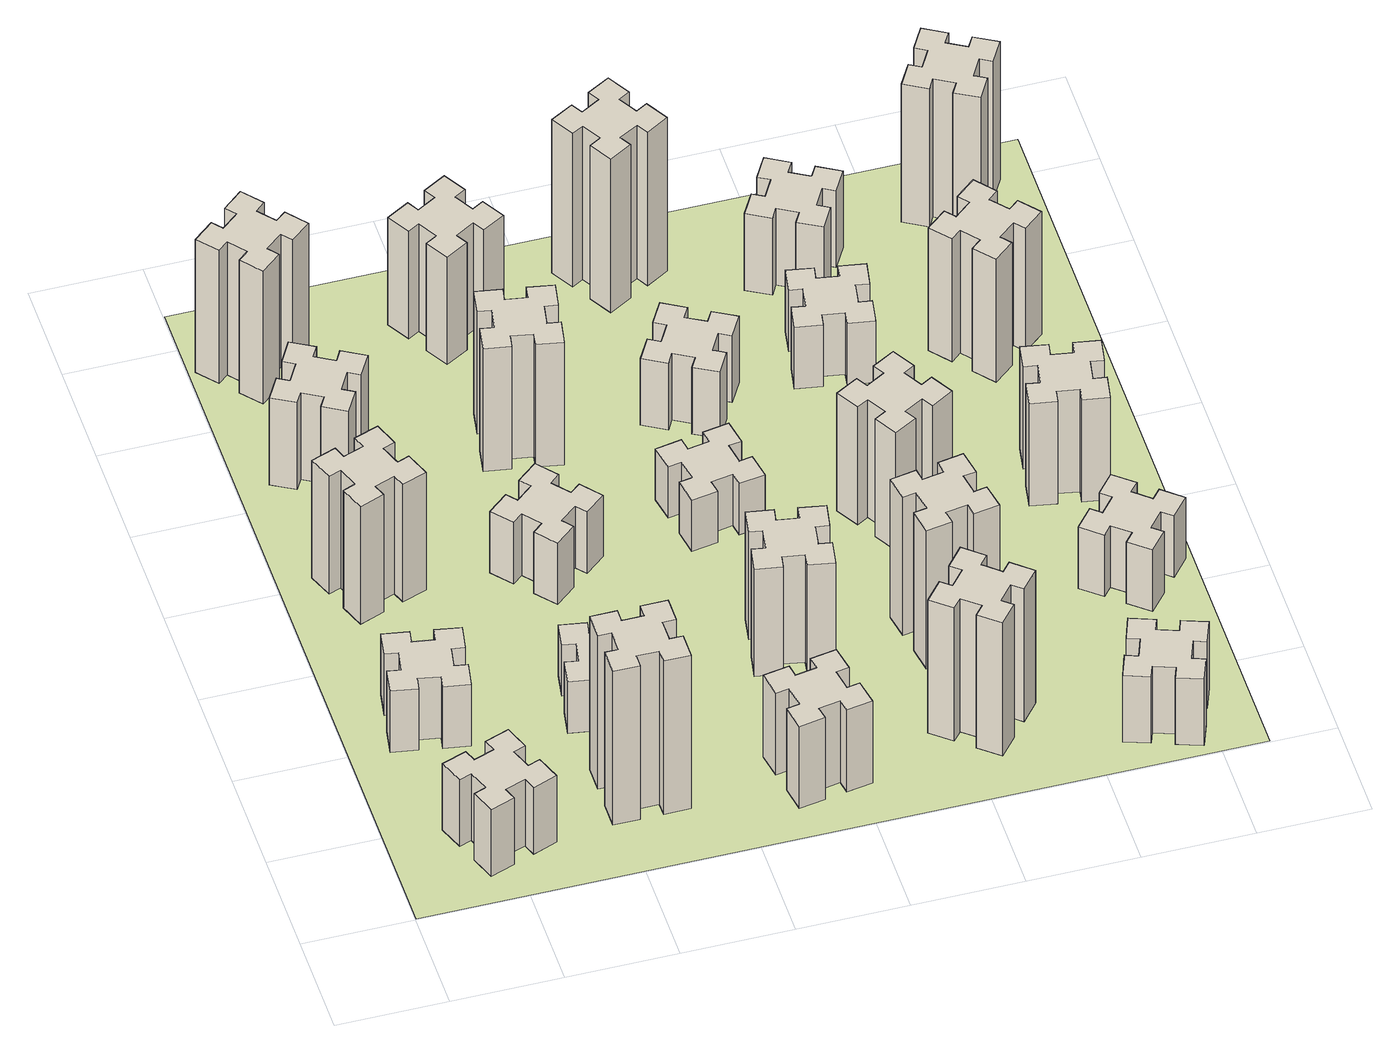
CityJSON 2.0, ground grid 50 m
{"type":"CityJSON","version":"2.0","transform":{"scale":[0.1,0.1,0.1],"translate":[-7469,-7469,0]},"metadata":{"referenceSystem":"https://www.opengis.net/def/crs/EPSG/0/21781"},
"CityObjects":{
"building1":{"type":"Building","attributes":{"class":"1000","function":"1000","usage":"1000","yearOfConstruction":2016,"roofType":"1000","measuredHeight":39,"storeysAboveGround":30,"storeysBelowGround":0},"geometry":[{"type":"Solid","lod":"1","boundaries":[[[[0,1,2,3,4,5,6,7,8,9,10,11,12,13,14,15,16,17,18,19]],[[17,16,20,21]],[[16,15,22,20]],[[15,14,23,22]],[[14,13,24,23]],[[13,12,25,24]],[[12,11,26,25]],[[11,10,27,26]],[[10,9,28,27]],[[9,8,29,28]],[[8,7,30,29]],[[7,6,31,30]],[[6,5,32,31]],[[5,4,33,32]],[[4,3,34,33]],[[3,2,35,34]],[[2,1,36,35]],[[1,0,37,36]],[[0,19,38,37]],[[19,18,39,38]],[[18,17,21,39]],[[24,25,26,27,28,29,30,31,32,33,34,35,36,37,38,39,21,20,22,23]]]]}]},
"building2":{"type":"Building","attributes":{"class":"1000","function":"1000","usage":"1000","yearOfConstruction":2016,"roofType":"1000","measuredHeight":36,"storeysAboveGround":30,"storeysBelowGround":0},"geometry":[{"type":"Solid","lod":"1","boundaries":[[[[40,41,42,43,44,45,46,47,48,49,50,51,52,53,54,55,56,57,58,59]],[[57,56,60,61]],[[56,55,62,60]],[[55,54,63,62]],[[54,53,64,63]],[[53,52,65,64]],[[52,51,66,65]],[[51,50,67,66]],[[50,49,68,67]],[[49,48,69,68]],[[48,47,70,69]],[[47,46,71,70]],[[46,45,72,71]],[[45,44,73,72]],[[44,43,74,73]],[[43,42,75,74]],[[42,41,76,75]],[[41,40,77,76]],[[40,59,78,77]],[[59,58,79,78]],[[58,57,61,79]],[[64,65,66,67,68,69,70,71,72,73,74,75,76,77,78,79,61,60,62,63]]]]}]},
"building3":{"type":"Building","attributes":{"class":"1000","function":"1000","usage":"1000","yearOfConstruction":2016,"roofType":"1000","measuredHeight":69,"storeysAboveGround":30,"storeysBelowGround":0},"geometry":[{"type":"Solid","lod":"1","boundaries":[[[[80,81,82,83,84,85,86,87,88,89,90,91,92,93,94,95,96,97,98,99]],[[97,96,100,101]],[[96,95,102,100]],[[95,94,103,102]],[[94,93,104,103]],[[93,92,105,104]],[[92,91,106,105]],[[91,90,107,106]],[[90,89,108,107]],[[89,88,109,108]],[[88,87,110,109]],[[87,86,111,110]],[[86,85,112,111]],[[85,84,113,112]],[[84,83,114,113]],[[83,82,115,114]],[[82,81,116,115]],[[81,80,117,116]],[[80,99,118,117]],[[99,98,119,118]],[[98,97,101,119]],[[104,105,106,107,108,109,110,111,112,113,114,115,116,117,118,119,101,100,102,103]]]]}]},
"building4":{"type":"Building","attributes":{"class":"1000","function":"1000","usage":"1000","yearOfConstruction":2016,"roofType":"1000","measuredHeight":51,"storeysAboveGround":30,"storeysBelowGround":0},"geometry":[{"type":"Solid","lod":"1","boundaries":[[[[120,121,122,123,124,125,126,127,128,129,130,131,132,133,134,135,136,137,138,139]],[[137,136,140,141]],[[136,135,142,140]],[[135,134,143,142]],[[134,133,144,143]],[[133,132,145,144]],[[132,131,146,145]],[[131,130,147,146]],[[130,129,148,147]],[[129,128,149,148]],[[128,127,150,149]],[[127,126,151,150]],[[126,125,152,151]],[[125,124,153,152]],[[124,123,154,153]],[[123,122,155,154]],[[122,121,156,155]],[[121,120,157,156]],[[120,139,158,157]],[[139,138,159,158]],[[138,137,141,159]],[[144,145,146,147,148,149,150,151,152,153,154,155,156,157,158,159,141,140,142,143]]]]}]},
"building5":{"type":"Building","attributes":{"class":"1000","function":"1000","usage":"1000","yearOfConstruction":2016,"roofType":"1000","measuredHeight":90,"storeysAboveGround":30,"storeysBelowGround":0},"geometry":[{"type":"Solid","lod":"1","boundaries":[[[[160,161,162,163,164,165,166,167,168,169,170,171,172,173,174,175,176,177,178,179]],[[177,176,180,181]],[[176,175,182,180]],[[175,174,183,182]],[[174,173,184,183]],[[173,172,185,184]],[[172,171,186,185]],[[171,170,187,186]],[[170,169,188,187]],[[169,168,189,188]],[[168,167,190,189]],[[167,166,191,190]],[[166,165,192,191]],[[165,164,193,192]],[[164,163,194,193]],[[163,162,195,194]],[[162,161,196,195]],[[161,160,197,196]],[[160,179,198,197]],[[179,178,199,198]],[[178,177,181,199]],[[184,185,186,187,188,189,190,191,192,193,194,195,196,197,198,199,181,180,182,183]]]]}]},
"building6":{"type":"Building","attributes":{"class":"1000","function":"1000","usage":"1000","yearOfConstruction":2016,"roofType":"1000","measuredHeight":78,"storeysAboveGround":30,"storeysBelowGround":0},"geometry":[{"type":"Solid","lod":"1","boundaries":[[[[200,201,202,203,204,205,206,207,208,209,210,211,212,213,214,215,216,217,218,219]],[[217,216,220,221]],[[216,215,222,220]],[[215,214,223,222]],[[214,213,224,223]],[[213,212,225,224]],[[212,211,226,225]],[[211,210,227,226]],[[210,209,228,227]],[[209,208,229,228]],[[208,207,230,229]],[[207,206,231,230]],[[206,205,232,231]],[[205,204,233,232]],[[204,203,234,233]],[[203,202,235,234]],[[202,201,236,235]],[[201,200,237,236]],[[200,219,238,237]],[[219,218,239,238]],[[218,217,221,239]],[[224,225,226,227,228,229,230,231,232,233,234,235,236,237,238,239,221,220,222,223]]]]}]},
"building7":{"type":"Building","attributes":{"class":"1000","function":"1000","usage":"1000","yearOfConstruction":2016,"roofType":"1000","measuredHeight":30,"storeysAboveGround":30,"storeysBelowGround":0},"geometry":[{"type":"Solid","lod":"1","boundaries":[[[[240,241,242,243,244,245,246,247,248,249,250,251,252,253,254,255,256,257,258,259]],[[257,256,260,261]],[[256,255,262,260]],[[255,254,263,262]],[[254,253,264,263]],[[253,252,265,264]],[[252,251,266,265]],[[251,250,267,266]],[[250,249,268,267]],[[249,248,269,268]],[[248,247,270,269]],[[247,246,271,270]],[[246,245,272,271]],[[245,244,273,272]],[[244,243,274,273]],[[243,242,275,274]],[[242,241,276,275]],[[241,240,277,276]],[[240,259,278,277]],[[259,258,279,278]],[[258,257,261,279]],[[264,265,266,267,268,269,270,271,272,273,274,275,276,277,278,279,261,260,262,263]]]]}]},
"building8":{"type":"Building","attributes":{"class":"1000","function":"1000","usage":"1000","yearOfConstruction":2016,"roofType":"1000","measuredHeight":36,"storeysAboveGround":30,"storeysBelowGround":0},"geometry":[{"type":"Solid","lod":"1","boundaries":[[[[280,281,282,283,284,285,286,287,288,289,290,291,292,293,294,295,296,297,298,299]],[[297,296,300,301]],[[296,295,302,300]],[[295,294,303,302]],[[294,293,304,303]],[[293,292,305,304]],[[292,291,306,305]],[[291,290,307,306]],[[290,289,308,307]],[[289,288,309,308]],[[288,287,310,309]],[[287,286,311,310]],[[286,285,312,311]],[[285,284,313,312]],[[284,283,314,313]],[[283,282,315,314]],[[282,281,316,315]],[[281,280,317,316]],[[280,299,318,317]],[[299,298,319,318]],[[298,297,301,319]],[[304,305,306,307,308,309,310,311,312,313,314,315,316,317,318,319,301,300,302,303]]]]}]},
"building9":{"type":"Building","attributes":{"class":"1000","function":"1000","usage":"1000","yearOfConstruction":2016,"roofType":"1000","measuredHeight":48,"storeysAboveGround":30,"storeysBelowGround":0},"geometry":[{"type":"Solid","lod":"1","boundaries":[[[[320,321,322,323,324,325,326,327,328,329,330,331,332,333,334,335,336,337,338,339]],[[337,336,340,341]],[[336,335,342,340]],[[335,334,343,342]],[[334,333,344,343]],[[333,332,345,344]],[[332,331,346,345]],[[331,330,347,346]],[[330,329,348,347]],[[329,328,349,348]],[[328,327,350,349]],[[327,326,351,350]],[[326,325,352,351]],[[325,324,353,352]],[[324,323,354,353]],[[323,322,355,354]],[[322,321,356,355]],[[321,320,357,356]],[[320,339,358,357]],[[339,338,359,358]],[[338,337,341,359]],[[344,345,346,347,348,349,350,351,352,353,354,355,356,357,358,359,341,340,342,343]]]]}]},
"building10":{"type":"Building","attributes":{"class":"1000","function":"1000","usage":"1000","yearOfConstruction":2016,"roofType":"1000","measuredHeight":72,"storeysAboveGround":30,"storeysBelowGround":0},"geometry":[{"type":"Solid","lod":"1","boundaries":[[[[360,361,362,363,364,365,366,367,368,369,370,371,372,373,374,375,376,377,378,379]],[[377,376,380,381]],[[376,375,382,380]],[[375,374,383,382]],[[374,373,384,383]],[[373,372,385,384]],[[372,371,386,385]],[[371,370,387,386]],[[370,369,388,387]],[[369,368,389,388]],[[368,367,390,389]],[[367,366,391,390]],[[366,365,392,391]],[[365,364,393,392]],[[364,363,394,393]],[[363,362,395,394]],[[362,361,396,395]],[[361,360,397,396]],[[360,379,398,397]],[[379,378,399,398]],[[378,377,381,399]],[[384,385,386,387,388,389,390,391,392,393,394,395,396,397,398,399,381,380,382,383]]]]}]},
"building11":{"type":"Building","attributes":{"class":"1000","function":"1000","usage":"1000","yearOfConstruction":2016,"roofType":"1000","measuredHeight":63,"storeysAboveGround":30,"storeysBelowGround":0},"geometry":[{"type":"Solid","lod":"1","boundaries":[[[[400,401,402,403,404,405,406,407,408,409,410,411,412,413,414,415,416,417,418,419]],[[417,416,420,421]],[[416,415,422,420]],[[415,414,423,422]],[[414,413,424,423]],[[413,412,425,424]],[[412,411,426,425]],[[411,410,427,426]],[[410,409,428,427]],[[409,408,429,428]],[[408,407,430,429]],[[407,406,431,430]],[[406,405,432,431]],[[405,404,433,432]],[[404,403,434,433]],[[403,402,435,434]],[[402,401,436,435]],[[401,400,437,436]],[[400,419,438,437]],[[419,418,439,438]],[[418,417,421,439]],[[424,425,426,427,428,429,430,431,432,433,434,435,436,437,438,439,421,420,422,423]]]]}]},
"building12":{"type":"Building","attributes":{"class":"1000","function":"1000","usage":"1000","yearOfConstruction":2016,"roofType":"1000","measuredHeight":63,"storeysAboveGround":30,"storeysBelowGround":0},"geometry":[{"type":"Solid","lod":"1","boundaries":[[[[440,441,442,443,444,445,446,447,448,449,450,451,452,453,454,455,456,457,458,459]],[[457,456,460,461]],[[456,455,462,460]],[[455,454,463,462]],[[454,453,464,463]],[[453,452,465,464]],[[452,451,466,465]],[[451,450,467,466]],[[450,449,468,467]],[[449,448,469,468]],[[448,447,470,469]],[[447,446,471,470]],[[446,445,472,471]],[[445,444,473,472]],[[444,443,474,473]],[[443,442,475,474]],[[442,441,476,475]],[[441,440,477,476]],[[440,459,478,477]],[[459,458,479,478]],[[458,457,461,479]],[[464,465,466,467,468,469,470,471,472,473,474,475,476,477,478,479,461,460,462,463]]]]}]},
"building13":{"type":"Building","attributes":{"class":"1000","function":"1000","usage":"1000","yearOfConstruction":2016,"roofType":"1000","measuredHeight":30,"storeysAboveGround":30,"storeysBelowGround":0},"geometry":[{"type":"Solid","lod":"1","boundaries":[[[[480,481,482,483,484,485,486,487,488,489,490,491,492,493,494,495,496,497,498,499]],[[497,496,500,501]],[[496,495,502,500]],[[495,494,503,502]],[[494,493,504,503]],[[493,492,505,504]],[[492,491,506,505]],[[491,490,507,506]],[[490,489,508,507]],[[489,488,509,508]],[[488,487,510,509]],[[487,486,511,510]],[[486,485,512,511]],[[485,484,513,512]],[[484,483,514,513]],[[483,482,515,514]],[[482,481,516,515]],[[481,480,517,516]],[[480,499,518,517]],[[499,498,519,518]],[[498,497,501,519]],[[504,505,506,507,508,509,510,511,512,513,514,515,516,517,518,519,501,500,502,503]]]]}]},
"building14":{"type":"Building","attributes":{"class":"1000","function":"1000","usage":"1000","yearOfConstruction":2016,"roofType":"1000","measuredHeight":39,"storeysAboveGround":30,"storeysBelowGround":0},"geometry":[{"type":"Solid","lod":"1","boundaries":[[[[520,521,522,523,524,525,526,527,528,529,530,531,532,533,534,535,536,537,538,539]],[[537,536,540,541]],[[536,535,542,540]],[[535,534,543,542]],[[534,533,544,543]],[[533,532,545,544]],[[532,531,546,545]],[[531,530,547,546]],[[530,529,548,547]],[[529,528,549,548]],[[528,527,550,549]],[[527,526,551,550]],[[526,525,552,551]],[[525,524,553,552]],[[524,523,554,553]],[[523,522,555,554]],[[522,521,556,555]],[[521,520,557,556]],[[520,539,558,557]],[[539,538,559,558]],[[538,537,541,559]],[[544,545,546,547,548,549,550,551,552,553,554,555,556,557,558,559,541,540,542,543]]]]}]},
"building15":{"type":"Building","attributes":{"class":"1000","function":"1000","usage":"1000","yearOfConstruction":2016,"roofType":"1000","measuredHeight":78,"storeysAboveGround":30,"storeysBelowGround":0},"geometry":[{"type":"Solid","lod":"1","boundaries":[[[[560,561,562,563,564,565,566,567,568,569,570,571,572,573,574,575,576,577,578,579]],[[577,576,580,581]],[[576,575,582,580]],[[575,574,583,582]],[[574,573,584,583]],[[573,572,585,584]],[[572,571,586,585]],[[571,570,587,586]],[[570,569,588,587]],[[569,568,589,588]],[[568,567,590,589]],[[567,566,591,590]],[[566,565,592,591]],[[565,564,593,592]],[[564,563,594,593]],[[563,562,595,594]],[[562,561,596,595]],[[561,560,597,596]],[[560,579,598,597]],[[579,578,599,598]],[[578,577,581,599]],[[584,585,586,587,588,589,590,591,592,593,594,595,596,597,598,599,581,580,582,583]]]]}]},
"building16":{"type":"Building","attributes":{"class":"1000","function":"1000","usage":"1000","yearOfConstruction":2016,"roofType":"1000","measuredHeight":90,"storeysAboveGround":30,"storeysBelowGround":0},"geometry":[{"type":"Solid","lod":"1","boundaries":[[[[600,601,602,603,604,605,606,607,608,609,610,611,612,613,614,615,616,617,618,619]],[[617,616,620,621]],[[616,615,622,620]],[[615,614,623,622]],[[614,613,624,623]],[[613,612,625,624]],[[612,611,626,625]],[[611,610,627,626]],[[610,609,628,627]],[[609,608,629,628]],[[608,607,630,629]],[[607,606,631,630]],[[606,605,632,631]],[[605,604,633,632]],[[604,603,634,633]],[[603,602,635,634]],[[602,601,636,635]],[[601,600,637,636]],[[600,619,638,637]],[[619,618,639,638]],[[618,617,621,639]],[[624,625,626,627,628,629,630,631,632,633,634,635,636,637,638,639,621,620,622,623]]]]}]},
"building17":{"type":"Building","attributes":{"class":"1000","function":"1000","usage":"1000","yearOfConstruction":2016,"roofType":"1000","measuredHeight":81,"storeysAboveGround":30,"storeysBelowGround":0},"geometry":[{"type":"Solid","lod":"1","boundaries":[[[[640,641,642,643,644,645,646,647,648,649,650,651,652,653,654,655,656,657,658,659]],[[657,656,660,661]],[[656,655,662,660]],[[655,654,663,662]],[[654,653,664,663]],[[653,652,665,664]],[[652,651,666,665]],[[651,650,667,666]],[[650,649,668,667]],[[649,648,669,668]],[[648,647,670,669]],[[647,646,671,670]],[[646,645,672,671]],[[645,644,673,672]],[[644,643,674,673]],[[643,642,675,674]],[[642,641,676,675]],[[641,640,677,676]],[[640,659,678,677]],[[659,658,679,678]],[[658,657,661,679]],[[664,665,666,667,668,669,670,671,672,673,674,675,676,677,678,679,661,660,662,663]]]]}]},
"building18":{"type":"Building","attributes":{"class":"1000","function":"1000","usage":"1000","yearOfConstruction":2016,"roofType":"1000","measuredHeight":69,"storeysAboveGround":30,"storeysBelowGround":0},"geometry":[{"type":"Solid","lod":"1","boundaries":[[[[680,681,682,683,684,685,686,687,688,689,690,691,692,693,694,695,696,697,698,699]],[[697,696,700,701]],[[696,695,702,700]],[[695,694,703,702]],[[694,693,704,703]],[[693,692,705,704]],[[692,691,706,705]],[[691,690,707,706]],[[690,689,708,707]],[[689,688,709,708]],[[688,687,710,709]],[[687,686,711,710]],[[686,685,712,711]],[[685,684,713,712]],[[684,683,714,713]],[[683,682,715,714]],[[682,681,716,715]],[[681,680,717,716]],[[680,699,718,717]],[[699,698,719,718]],[[698,697,701,719]],[[704,705,706,707,708,709,710,711,712,713,714,715,716,717,718,719,701,700,702,703]]]]}]},
"building19":{"type":"Building","attributes":{"class":"1000","function":"1000","usage":"1000","yearOfConstruction":2016,"roofType":"1000","measuredHeight":36,"storeysAboveGround":30,"storeysBelowGround":0},"geometry":[{"type":"Solid","lod":"1","boundaries":[[[[720,721,722,723,724,725,726,727,728,729,730,731,732,733,734,735,736,737,738,739]],[[737,736,740,741]],[[736,735,742,740]],[[735,734,743,742]],[[734,733,744,743]],[[733,732,745,744]],[[732,731,746,745]],[[731,730,747,746]],[[730,729,748,747]],[[729,728,749,748]],[[728,727,750,749]],[[727,726,751,750]],[[726,725,752,751]],[[725,724,753,752]],[[724,723,754,753]],[[723,722,755,754]],[[722,721,756,755]],[[721,720,757,756]],[[720,739,758,757]],[[739,738,759,758]],[[738,737,741,759]],[[744,745,746,747,748,749,750,751,752,753,754,755,756,757,758,759,741,740,742,743]]]]}]},
"building20":{"type":"Building","attributes":{"class":"1000","function":"1000","usage":"1000","yearOfConstruction":2016,"roofType":"1000","measuredHeight":39,"storeysAboveGround":30,"storeysBelowGround":0},"geometry":[{"type":"Solid","lod":"1","boundaries":[[[[760,761,762,763,764,765,766,767,768,769,770,771,772,773,774,775,776,777,778,779]],[[777,776,780,781]],[[776,775,782,780]],[[775,774,783,782]],[[774,773,784,783]],[[773,772,785,784]],[[772,771,786,785]],[[771,770,787,786]],[[770,769,788,787]],[[769,768,789,788]],[[768,767,790,789]],[[767,766,791,790]],[[766,765,792,791]],[[765,764,793,792]],[[764,763,794,793]],[[763,762,795,794]],[[762,761,796,795]],[[761,760,797,796]],[[760,779,798,797]],[[779,778,799,798]],[[778,777,781,799]],[[784,785,786,787,788,789,790,791,792,793,794,795,796,797,798,799,781,780,782,783]]]]}]},
"building21":{"type":"Building","attributes":{"class":"1000","function":"1000","usage":"1000","yearOfConstruction":2016,"roofType":"1000","measuredHeight":45,"storeysAboveGround":30,"storeysBelowGround":0},"geometry":[{"type":"Solid","lod":"1","boundaries":[[[[800,801,802,803,804,805,806,807,808,809,810,811,812,813,814,815,816,817,818,819]],[[817,816,820,821]],[[816,815,822,820]],[[815,814,823,822]],[[814,813,824,823]],[[813,812,825,824]],[[812,811,826,825]],[[811,810,827,826]],[[810,809,828,827]],[[809,808,829,828]],[[808,807,830,829]],[[807,806,831,830]],[[806,805,832,831]],[[805,804,833,832]],[[804,803,834,833]],[[803,802,835,834]],[[802,801,836,835]],[[801,800,837,836]],[[800,819,838,837]],[[819,818,839,838]],[[818,817,821,839]],[[824,825,826,827,828,829,830,831,832,833,834,835,836,837,838,839,821,820,822,823]]]]}]},
"building22":{"type":"Building","attributes":{"class":"1000","function":"1000","usage":"1000","yearOfConstruction":2016,"roofType":"1000","measuredHeight":36,"storeysAboveGround":30,"storeysBelowGround":0},"geometry":[{"type":"Solid","lod":"1","boundaries":[[[[840,841,842,843,844,845,846,847,848,849,850,851,852,853,854,855,856,857,858,859]],[[857,856,860,861]],[[856,855,862,860]],[[855,854,863,862]],[[854,853,864,863]],[[853,852,865,864]],[[852,851,866,865]],[[851,850,867,866]],[[850,849,868,867]],[[849,848,869,868]],[[848,847,870,869]],[[847,846,871,870]],[[846,845,872,871]],[[845,844,873,872]],[[844,843,874,873]],[[843,842,875,874]],[[842,841,876,875]],[[841,840,877,876]],[[840,859,878,877]],[[859,858,879,878]],[[858,857,861,879]],[[864,865,866,867,868,869,870,871,872,873,874,875,876,877,878,879,861,860,862,863]]]]}]},
"building23":{"type":"Building","attributes":{"class":"1000","function":"1000","usage":"1000","yearOfConstruction":2016,"roofType":"1000","measuredHeight":60,"storeysAboveGround":30,"storeysBelowGround":0},"geometry":[{"type":"Solid","lod":"1","boundaries":[[[[880,881,882,883,884,885,886,887,888,889,890,891,892,893,894,895,896,897,898,899]],[[897,896,900,901]],[[896,895,902,900]],[[895,894,903,902]],[[894,893,904,903]],[[893,892,905,904]],[[892,891,906,905]],[[891,890,907,906]],[[890,889,908,907]],[[889,888,909,908]],[[888,887,910,909]],[[887,886,911,910]],[[886,885,912,911]],[[885,884,913,912]],[[884,883,914,913]],[[883,882,915,914]],[[882,881,916,915]],[[881,880,917,916]],[[880,899,918,917]],[[899,898,919,918]],[[898,897,901,919]],[[904,905,906,907,908,909,910,911,912,913,914,915,916,917,918,919,901,900,902,903]]]]}]},
"building24":{"type":"Building","attributes":{"class":"1000","function":"1000","usage":"1000","yearOfConstruction":2016,"roofType":"1000","measuredHeight":72,"storeysAboveGround":30,"storeysBelowGround":0},"geometry":[{"type":"Solid","lod":"1","boundaries":[[[[920,921,922,923,924,925,926,927,928,929,930,931,932,933,934,935,936,937,938,939]],[[937,936,940,941]],[[936,935,942,940]],[[935,934,943,942]],[[934,933,944,943]],[[933,932,945,944]],[[932,931,946,945]],[[931,930,947,946]],[[930,929,948,947]],[[929,928,949,948]],[[928,927,950,949]],[[927,926,951,950]],[[926,925,952,951]],[[925,924,953,952]],[[924,923,954,953]],[[923,922,955,954]],[[922,921,956,955]],[[921,920,957,956]],[[920,939,958,957]],[[939,938,959,958]],[[938,937,941,959]],[[944,945,946,947,948,949,950,951,952,953,954,955,956,957,958,959,941,940,942,943]]]]}]},
"building25":{"type":"Building","attributes":{"class":"1000","function":"1000","usage":"1000","yearOfConstruction":2016,"roofType":"1000","measuredHeight":81,"storeysAboveGround":30,"storeysBelowGround":0},"geometry":[{"type":"Solid","lod":"1","boundaries":[[[[960,961,962,963,964,965,966,967,968,969,970,971,972,973,974,975,976,977,978,979]],[[977,976,980,981]],[[976,975,982,980]],[[975,974,983,982]],[[974,973,984,983]],[[973,972,985,984]],[[972,971,986,985]],[[971,970,987,986]],[[970,969,988,987]],[[969,968,989,988]],[[968,967,990,989]],[[967,966,991,990]],[[966,965,992,991]],[[965,964,993,992]],[[964,963,994,993]],[[963,962,995,994]],[[962,961,996,995]],[[961,960,997,996]],[[960,979,998,997]],[[979,978,999,998]],[[978,977,981,999]],[[984,985,986,987,988,989,990,991,992,993,994,995,996,997,998,999,981,980,982,983]]]]}]},
"landuse1":{"type":"LandUse","attributes":{"name":"plot1","function":"1010"},"geometry":[{"type":"MultiSurface","lod":"1","boundaries":[[[1000,1001,1002,1003]]]}]}
},
"vertices":[
[355,385,0],[389,291,0],[333,270,0],[374,157,0],[487,199,0],[466,255,0],[560,289,0],[580,233,0],[693,274,0],[652,387,0],[596,366,0],[562,460,0],[618,480,0],[577,593,0],[464,552,0],[485,496,0],[391,462,0],[370,518,0],[257,477,0],[299,364,0],[391,462,390],[370,518,390],[485,496,390],[464,552,390],[577,593,390],[618,480,390],[562,460,390],[596,366,390],[652,387,390],[693,274,390],[580,233,390],[560,289,390],[466,255,390],[487,199,390],[374,157,390],[333,270,390],[389,291,390],[355,385,390],[299,364,390],[257,477,390],
[307,1016,0],[405,998,0],[395,939,0],[513,918,0],[534,1037,0],[475,1047,0],[492,1145,0],[551,1135,0],[572,1253,0],[454,1274,0],[444,1215,0],[345,1232,0],[356,1291,0],[237,1312,0],[217,1194,0],[276,1184,0],[258,1085,0],[199,1096,0],[178,977,0],[297,957,0],[258,1085,360],[199,1096,360],[276,1184,360],[217,1194,360],[237,1312,360],[356,1291,360],[345,1232,360],[444,1215,360],[454,1274,360],[572,1253,360],[551,1135,360],[492,1145,360],[475,1047,360],[534,1037,360],[513,918,360],[395,939,360],[405,998,360],[307,1016,360],[297,957,360],[178,977,360],
[366,1835,0],[460,1869,0],[480,1813,0],[593,1854,0],[552,1967,0],[496,1946,0],[462,2040,0],[518,2060,0],[477,2173,0],[364,2132,0],[385,2076,0],[291,2042,0],[270,2098,0],[157,2057,0],[199,1944,0],[255,1965,0],[289,1871,0],[233,1850,0],[274,1737,0],[387,1779,0],[289,1871,690],[233,1850,690],[255,1965,690],[199,1944,690],[157,2057,690],[270,2098,690],[291,2042,690],[385,2076,690],[364,2132,690],[477,2173,690],[518,2060,690],[462,2040,690],[496,1946,690],[552,1967,690],[593,1854,690],[480,1813,690],[460,1869,690],[366,1835,690],[387,1779,690],[274,1737,690],
[446,2597,0],[496,2684,0],[548,2654,0],[608,2758,0],[504,2818,0],[474,2766,0],[387,2816,0],[417,2868,0],[313,2928,0],[253,2824,0],[305,2794,0],[255,2707,0],[203,2737,0],[143,2633,0],[247,2573,0],[277,2625,0],[364,2575,0],[334,2523,0],[438,2463,0],[498,2567,0],[364,2575,510],[334,2523,510],[277,2625,510],[247,2573,510],[143,2633,510],[203,2737,510],[255,2707,510],[305,2794,510],[253,2824,510],[313,2928,510],[417,2868,510],[387,2816,510],[474,2766,510],[504,2818,510],[608,2758,510],[548,2654,510],[496,2684,510],[446,2597,510],[498,2567,510],[438,2463,510],
[1165,585,0],[1065,585,0],[1065,645,0],[945,645,0],[945,525,0],[1005,525,0],[1005,425,0],[945,425,0],[945,305,0],[1065,305,0],[1065,365,0],[1165,365,0],[1165,305,0],[1285,305,0],[1285,425,0],[1225,425,0],[1225,525,0],[1285,525,0],[1285,645,0],[1165,645,0],[1225,525,900],[1285,525,900],[1225,425,900],[1285,425,900],[1285,305,900],[1165,305,900],[1165,365,900],[1065,365,900],[1065,305,900],[945,305,900],[945,425,900],[1005,425,900],[1005,525,900],[945,525,900],[945,645,900],[1065,645,900],[1065,585,900],[1165,585,900],[1165,645,900],[1285,645,900],
[308,3219,0],[384,3283,0],[423,3237,0],[515,3314,0],[438,3406,0],[392,3368,0],[327,3444,0],[373,3483,0],[296,3575,0],[204,3498,0],[243,3452,0],[166,3387,0],[128,3433,0],[36,3356,0],[113,3264,0],[159,3303,0],[223,3226,0],[177,3188,0],[254,3096,0],[346,3173,0],[223,3226,780],[177,3188,780],[159,3303,780],[113,3264,780],[36,3356,780],[128,3433,780],[166,3387,780],[243,3452,780],[204,3498,780],[296,3575,780],[373,3483,780],[327,3444,780],[392,3368,780],[438,3406,780],[515,3314,780],[423,3237,780],[384,3283,780],[308,3219,780],[346,3173,780],[254,3096,780],
[1016,1084,0],[998,985,0],[939,996,0],[918,877,0],[1037,857,0],[1047,916,0],[1145,898,0],[1135,839,0],[1253,818,0],[1274,937,0],[1215,947,0],[1232,1045,0],[1291,1035,0],[1312,1153,0],[1194,1174,0],[1184,1115,0],[1085,1132,0],[1096,1191,0],[977,1212,0],[957,1094,0],[1085,1132,300],[1096,1191,300],[1184,1115,300],[1194,1174,300],[1312,1153,300],[1291,1035,300],[1232,1045,300],[1215,947,300],[1274,937,300],[1253,818,300],[1135,839,300],[1145,898,300],[1047,916,300],[1037,857,300],[918,877,300],[939,996,300],[998,985,300],[1016,1084,300],[957,1094,300],[977,1212,300],
[1083,1972,0],[1006,1907,0],[968,1953,0],[876,1876,0],[953,1784,0],[999,1823,0],[1063,1746,0],[1017,1708,0],[1094,1616,0],[1186,1693,0],[1148,1739,0],[1224,1803,0],[1263,1757,0],[1355,1834,0],[1278,1926,0],[1232,1888,0],[1167,1964,0],[1213,2003,0],[1136,2095,0],[1044,2018,0],[1167,1964,360],[1213,2003,360],[1232,1888,360],[1278,1926,360],[1355,1834,360],[1263,1757,360],[1224,1803,360],[1148,1739,360],[1186,1693,360],[1094,1616,360],[1017,1708,360],[1063,1746,360],[999,1823,360],[953,1784,360],[876,1876,360],[968,1953,360],[1006,1907,360],[1083,1972,360],[1044,2018,360],[1136,2095,360],
[1738,405,0],[1756,307,0],[1697,297,0],[1717,178,0],[1836,199,0],[1825,258,0],[1924,276,0],[1934,217,0],[2052,237,0],[2031,356,0],[1972,345,0],[1955,444,0],[2014,454,0],[1993,572,0],[1875,551,0],[1885,492,0],[1787,475,0],[1777,534,0],[1658,513,0],[1679,395,0],[1787,475,480],[1777,534,480],[1885,492,480],[1875,551,480],[1993,572,480],[2014,454,480],[1955,444,480],[1972,345,480],[2031,356,480],[2052,237,480],[1934,217,480],[1924,276,480],[1825,258,480],[1836,199,480],[1717,178,480],[1697,297,480],[1756,307,480],[1738,405,480],[1679,395,480],[1658,513,480],
[1315,2527,0],[1332,2625,0],[1391,2615,0],[1412,2733,0],[1294,2754,0],[1284,2695,0],[1185,2712,0],[1196,2771,0],[1077,2792,0],[1057,2674,0],[1116,2664,0],[1098,2565,0],[1039,2576,0],[1018,2457,0],[1137,2437,0],[1147,2496,0],[1245,2478,0],[1235,2419,0],[1353,2398,0],[1374,2517,0],[1245,2478,720],[1235,2419,720],[1147,2496,720],[1137,2437,720],[1018,2457,720],[1039,2576,720],[1098,2565,720],[1116,2664,720],[1057,2674,720],[1077,2792,720],[1196,2771,720],[1185,2712,720],[1284,2695,720],[1294,2754,720],[1412,2733,720],[1391,2615,720],[1332,2625,720],[1315,2527,720],[1374,2517,720],[1353,2398,720],
[1104,3456,0],[1017,3406,0],[987,3458,0],[883,3398,0],[943,3294,0],[995,3324,0],[1045,3237,0],[993,3207,0],[1053,3103,0],[1157,3163,0],[1127,3215,0],[1214,3265,0],[1244,3213,0],[1348,3273,0],[1288,3377,0],[1236,3347,0],[1186,3434,0],[1238,3464,0],[1178,3568,0],[1074,3508,0],[1186,3434,630],[1238,3464,630],[1236,3347,630],[1288,3377,630],[1348,3273,630],[1244,3213,630],[1214,3265,630],[1127,3215,630],[1157,3163,630],[1053,3103,630],[993,3207,630],[1045,3237,630],[995,3324,630],[943,3294,630],[883,3398,630],[987,3458,630],[1017,3406,630],[1104,3456,630],[1074,3508,630],[1178,3568,630],
[2055,1047,0],[2072,1145,0],[2131,1135,0],[2152,1253,0],[2034,1274,0],[2024,1215,0],[1925,1232,0],[1936,1291,0],[1817,1312,0],[1797,1194,0],[1856,1184,0],[1838,1085,0],[1779,1096,0],[1758,977,0],[1877,957,0],[1887,1016,0],[1985,998,0],[1975,939,0],[2093,918,0],[2114,1037,0],[1985,998,630],[1975,939,630],[1887,1016,630],[1877,957,630],[1758,977,630],[1779,1096,630],[1838,1085,630],[1856,1184,630],[1797,1194,630],[1817,1312,630],[1936,1291,630],[1925,1232,630],[2024,1215,630],[2034,1274,630],[2152,1253,630],[2131,1135,630],[2072,1145,630],[2055,1047,630],[2114,1037,630],[2093,918,630],
[1972,1925,0],[1955,2024,0],[2014,2034,0],[1993,2152,0],[1875,2131,0],[1885,2072,0],[1787,2055,0],[1777,2114,0],[1658,2093,0],[1679,1975,0],[1738,1985,0],[1756,1887,0],[1697,1877,0],[1717,1758,0],[1836,1779,0],[1825,1838,0],[1924,1856,0],[1934,1797,0],[2052,1817,0],[2031,1936,0],[1924,1856,300],[1934,1797,300],[1825,1838,300],[1836,1779,300],[1717,1758,300],[1697,1877,300],[1756,1887,300],[1738,1985,300],[1679,1975,300],[1658,2093,300],[1777,2114,300],[1787,2055,300],[1885,2072,300],[1875,2131,300],[1993,2152,300],[2014,2034,300],[1955,2024,300],[1972,1925,300],[2031,1936,300],[2052,1817,300],
[2026,2497,0],[2076,2584,0],[2128,2554,0],[2188,2658,0],[2084,2718,0],[2054,2666,0],[1967,2716,0],[1997,2768,0],[1893,2828,0],[1833,2724,0],[1885,2694,0],[1835,2607,0],[1783,2637,0],[1723,2533,0],[1827,2473,0],[1857,2525,0],[1944,2475,0],[1914,2423,0],[2018,2363,0],[2078,2467,0],[1944,2475,390],[1914,2423,390],[1857,2525,390],[1827,2473,390],[1723,2533,390],[1783,2637,390],[1835,2607,390],[1885,2694,390],[1833,2724,390],[1893,2828,390],[1997,2768,390],[1967,2716,390],[2054,2666,390],[2084,2718,390],[2188,2658,390],[2128,2554,390],[2076,2584,390],[2026,2497,390],[2078,2467,390],[2018,2363,390],
[2704,527,0],[2628,592,0],[2666,638,0],[2574,715,0],[2497,623,0],[2543,584,0],[2479,508,0],[2433,546,0],[2356,454,0],[2448,377,0],[2486,423,0],[2563,359,0],[2524,313,0],[2616,236,0],[2693,328,0],[2647,366,0],[2712,443,0],[2758,404,0],[2835,496,0],[2743,573,0],[2712,443,780],[2758,404,780],[2647,366,780],[2693,328,780],[2616,236,780],[2524,313,780],[2563,359,780],[2486,423,780],[2448,377,780],[2356,454,780],[2433,546,780],[2479,508,780],[2543,584,780],[2497,623,780],[2574,715,780],[2666,638,780],[2628,592,780],[2704,527,780],[2743,573,780],[2835,496,780],
[1844,3556,0],[1757,3506,0],[1727,3558,0],[1623,3498,0],[1683,3394,0],[1735,3424,0],[1785,3337,0],[1733,3307,0],[1793,3203,0],[1897,3263,0],[1867,3315,0],[1954,3365,0],[1984,3313,0],[2088,3373,0],[2028,3477,0],[1976,3447,0],[1926,3534,0],[1978,3564,0],[1918,3668,0],[1814,3608,0],[1926,3534,900],[1978,3564,900],[1976,3447,900],[2028,3477,900],[2088,3373,900],[1984,3313,900],[1954,3365,900],[1867,3315,900],[1897,3263,900],[1793,3203,900],[1733,3307,900],[1785,3337,900],[1735,3424,900],[1683,3394,900],[1623,3498,900],[1727,3558,900],[1757,3506,900],[1844,3556,900],[1814,3608,900],[1918,3668,900],
[2625,1132,0],[2527,1115,0],[2517,1174,0],[2398,1153,0],[2419,1035,0],[2478,1045,0],[2496,947,0],[2437,937,0],[2457,818,0],[2576,839,0],[2565,898,0],[2664,916,0],[2674,857,0],[2792,877,0],[2771,996,0],[2712,985,0],[2695,1084,0],[2754,1094,0],[2733,1212,0],[2615,1191,0],[2695,1084,810],[2754,1094,810],[2712,985,810],[2771,996,810],[2792,877,810],[2674,857,810],[2664,916,810],[2565,898,810],[2576,839,810],[2457,818,810],[2437,937,810],[2496,947,810],[2478,1045,810],[2419,1035,810],[2398,1153,810],[2517,1174,810],[2527,1115,810],[2625,1132,810],[2615,1191,810],[2733,1212,810],
[2475,1744,0],[2525,1657,0],[2473,1627,0],[2533,1523,0],[2637,1583,0],[2607,1635,0],[2694,1685,0],[2724,1633,0],[2828,1693,0],[2768,1797,0],[2716,1767,0],[2666,1854,0],[2718,1884,0],[2658,1988,0],[2554,1928,0],[2584,1876,0],[2497,1826,0],[2467,1878,0],[2363,1818,0],[2423,1714,0],[2497,1826,690],[2467,1878,690],[2584,1876,690],[2554,1928,690],[2658,1988,690],[2718,1884,690],[2666,1854,690],[2716,1767,690],[2768,1797,690],[2828,1693,690],[2724,1633,690],[2694,1685,690],[2607,1635,690],[2637,1583,690],[2533,1523,690],[2473,1627,690],[2525,1657,690],[2475,1744,690],[2423,1714,690],[2363,1818,690],
[2664,2795,0],[2565,2812,0],[2576,2871,0],[2457,2892,0],[2437,2774,0],[2496,2764,0],[2478,2665,0],[2419,2676,0],[2398,2557,0],[2517,2537,0],[2527,2596,0],[2625,2578,0],[2615,2519,0],[2733,2498,0],[2754,2617,0],[2695,2627,0],[2712,2725,0],[2771,2715,0],[2792,2833,0],[2674,2854,0],[2712,2725,360],[2771,2715,360],[2695,2627,360],[2754,2617,360],[2733,2498,360],[2615,2519,360],[2625,2578,360],[2527,2596,360],[2517,2537,360],[2398,2557,360],[2419,2676,360],[2478,2665,360],[2496,2764,360],[2437,2774,360],[2457,2892,360],[2576,2871,360],[2565,2812,360],[2664,2795,360],[2674,2854,360],[2792,2833,360],
[3251,189,0],[3345,155,0],[3324,99,0],[3437,57,0],[3478,170,0],[3422,191,0],[3456,285,0],[3512,264,0],[3553,377,0],[3440,418,0],[3420,362,0],[3326,396,0],[3347,452,0],[3234,493,0],[3193,380,0],[3249,360,0],[3215,266,0],[3159,287,0],[3117,174,0],[3230,133,0],[3215,266,390],[3159,287,390],[3249,360,390],[3193,380,390],[3234,493,390],[3347,452,390],[3326,396,390],[3420,362,390],[3440,418,390],[3553,377,390],[3512,264,390],[3456,285,390],[3422,191,390],[3478,170,390],[3437,57,390],[3324,99,390],[3345,155,390],[3251,189,390],[3230,133,390],[3117,174,390],
[2497,3165,0],[2584,3115,0],[2554,3063,0],[2658,3003,0],[2718,3107,0],[2666,3137,0],[2716,3224,0],[2768,3194,0],[2828,3298,0],[2724,3358,0],[2694,3306,0],[2607,3356,0],[2637,3408,0],[2533,3468,0],[2473,3364,0],[2525,3334,0],[2475,3247,0],[2423,3277,0],[2363,3173,0],[2467,3113,0],[2475,3247,450],[2423,3277,450],[2525,3334,450],[2473,3364,450],[2533,3468,450],[2637,3408,450],[2607,3356,450],[2694,3306,450],[2724,3358,450],[2828,3298,450],[2768,3194,450],[2716,3224,450],[2666,3137,450],[2718,3107,450],[2658,3003,450],[2554,3063,450],[2584,3115,450],[2497,3165,450],[2467,3113,450],[2363,3173,450],
[3487,1006,0],[3552,1083,0],[3598,1044,0],[3675,1136,0],[3583,1213,0],[3544,1167,0],[3468,1232,0],[3506,1278,0],[3414,1355,0],[3337,1263,0],[3383,1224,0],[3319,1148,0],[3273,1186,0],[3196,1094,0],[3288,1017,0],[3326,1063,0],[3403,999,0],[3364,953,0],[3456,876,0],[3533,968,0],[3403,999,360],[3364,953,360],[3326,1063,360],[3288,1017,360],[3196,1094,360],[3273,1186,360],[3319,1148,360],[3383,1224,360],[3337,1263,360],[3414,1355,360],[3506,1278,360],[3468,1232,360],[3544,1167,360],[3583,1213,360],[3675,1136,360],[3598,1044,360],[3552,1083,360],[3487,1006,360],[3533,968,360],[3456,876,360],
[3267,1656,0],[3365,1638,0],[3355,1579,0],[3473,1558,0],[3494,1677,0],[3435,1687,0],[3452,1785,0],[3511,1775,0],[3532,1893,0],[3414,1914,0],[3404,1855,0],[3305,1872,0],[3316,1931,0],[3197,1952,0],[3177,1834,0],[3236,1824,0],[3218,1725,0],[3159,1736,0],[3138,1617,0],[3257,1597,0],[3218,1725,600],[3159,1736,600],[3236,1824,600],[3177,1834,600],[3197,1952,600],[3316,1931,600],[3305,1872,600],[3404,1855,600],[3414,1914,600],[3532,1893,600],[3511,1775,600],[3452,1785,600],[3435,1687,600],[3494,1677,600],[3473,1558,600],[3355,1579,600],[3365,1638,600],[3267,1656,600],[3257,1597,600],[3138,1617,600],
[3119,2563,0],[3183,2486,0],[3137,2448,0],[3214,2356,0],[3306,2433,0],[3268,2479,0],[3344,2543,0],[3383,2497,0],[3475,2574,0],[3398,2666,0],[3352,2628,0],[3287,2704,0],[3333,2743,0],[3256,2835,0],[3164,2758,0],[3203,2712,0],[3126,2647,0],[3088,2693,0],[2996,2616,0],[3073,2524,0],[3126,2647,720],[3088,2693,720],[3203,2712,720],[3164,2758,720],[3256,2835,720],[3333,2743,720],[3287,2704,720],[3352,2628,720],[3398,2666,720],[3475,2574,720],[3383,2497,720],[3344,2543,720],[3268,2479,720],[3306,2433,720],[3214,2356,720],[3137,2448,720],[3183,2486,720],[3119,2563,720],[3073,2524,720],[2996,2616,720],
[3237,3365,0],[3324,3315,0],[3294,3263,0],[3398,3203,0],[3458,3307,0],[3406,3337,0],[3456,3424,0],[3508,3394,0],[3568,3498,0],[3464,3558,0],[3434,3506,0],[3347,3556,0],[3377,3608,0],[3273,3668,0],[3213,3564,0],[3265,3534,0],[3215,3447,0],[3163,3477,0],[3103,3373,0],[3207,3313,0],[3215,3447,810],[3163,3477,810],[3265,3534,810],[3213,3564,810],[3273,3668,810],[3377,3608,810],[3347,3556,810],[3434,3506,810],[3464,3558,810],[3568,3498,810],[3508,3394,810],[3456,3424,810],[3406,3337,810],[3458,3307,810],[3398,3203,810],[3294,3263,810],[3324,3315,810],[3237,3365,810],[3207,3313,810],[3103,3373,810],
[5,3705,0],[3705,3705,0],[3705,5,0],[5,5,0]
]}
